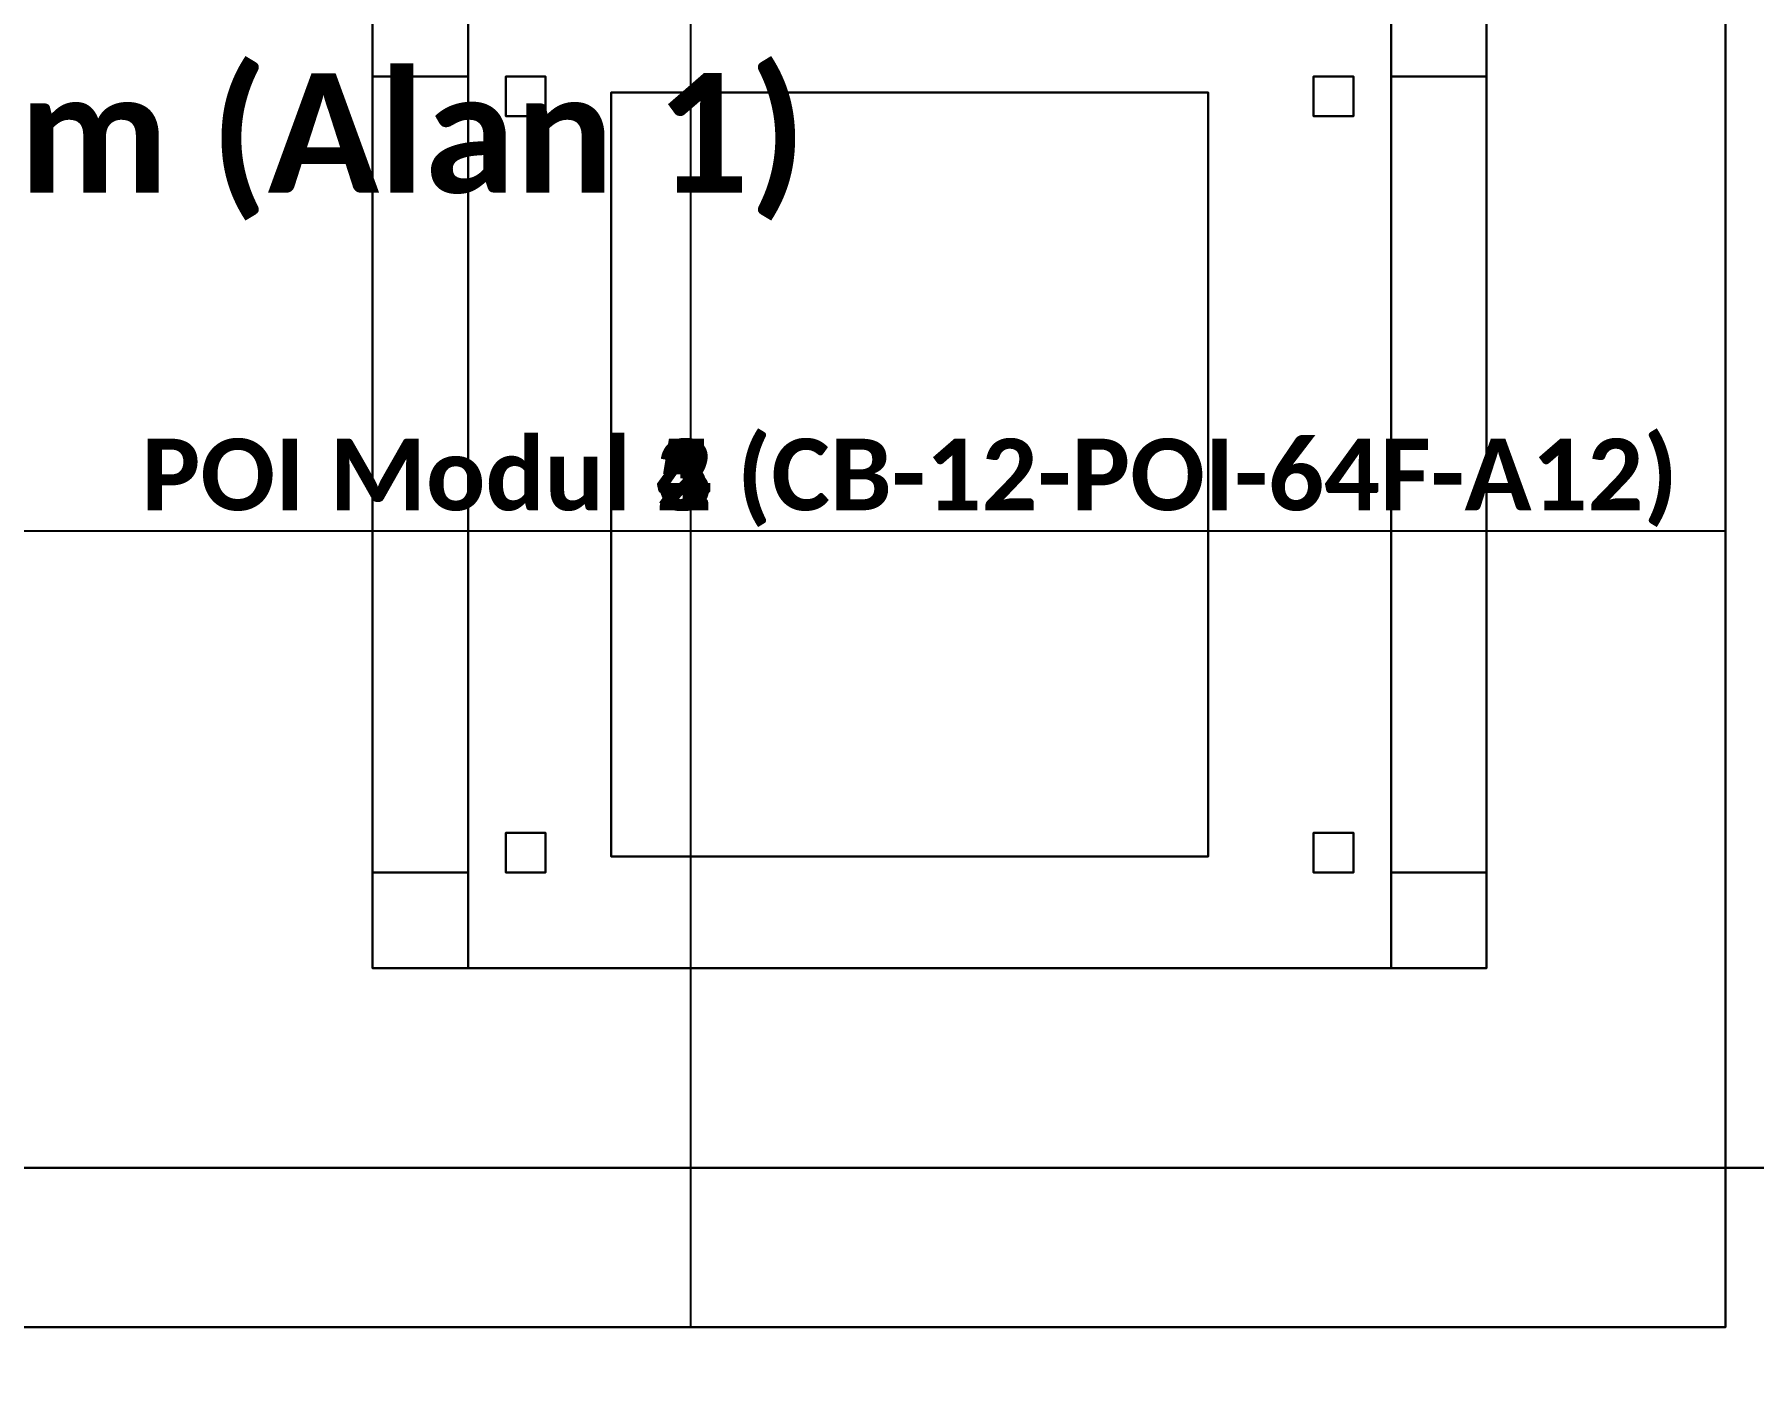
# Model space of a CAD drawing. Header units: millimetres. Extents: x -2250 to 1300, y -700 to 2100.
# Drawn here: x -475 to 605, y 572 to 1412 of the extents above; entities that cross this region are included whole.
import ezdxf
from ezdxf.enums import TextEntityAlignment as Align

# ---------------------------------------------------------------- set-up
doc = ezdxf.new("R2010")
doc.units = ezdxf.units.MM
for name, color, linetype in [('BLOK_OZEL_PLATFORM', 140, 'CONTINUOUS'), ('EKP_POI_MODULLERI', 40, 'CONTINUOUS'), ('EKP_POI_TASIYICI_SASE', 30, 'CONTINUOUS')]:
    doc.layers.add(name, color=color, linetype=linetype)
doc.styles.get("Standard").update_dxf_attribs({"font": 'calibrib.ttf'})

msp = doc.modelspace()

# ---------------------------------------------------------------- linework, layer by layer
at = {"layer": 'BLOK_OZEL_PLATFORM'}
for p, q in [((-62.5, 600, 1216), (-62.5, 2100, 1216)), ((587.5, 600, -688), (587.5, 2100, -688)), ((587.5, 600, 1216), (587.5, 2100, 1216)), ((-2012.5, 1100, 1216), (587.5, 1100, 1216)), ((1300, 700, -50), (-1300, 700, -50)), ((1300, 700), (-1300, 700)), ((-2012.5, 600, -688), (587.5, 600, -688)), ((-2012.5, 600, 1216), (587.5, 600, 1216)), ((587.5, 600, -688), (587.5, 600, 1216))]:
    msp.add_line(p, q, dxfattribs=at)
for points in [[(-2012.5, 600, -688), (587.5, 600, -688), (587.5, 2100, -688), (-2012.5, 2100, -688)], [(-2012.5, 600, 1216), (587.5, 600, 1216), (587.5, 2100, 1216), (-2012.5, 2100, 1216)], [(587.5, 600, -688), (587.5, 2100, -688), (587.5, 2100, 1216), (587.5, 600, 1216)], [(-1300, -700, -50), (1300, -700, -50), (1300, 700, -50), (-1300, 700, -50)], [(-1300, -700), (1300, -700), (1300, 700), (-1300, 700)], [(-1300, 700, -50), (1300, 700, -50), (1300, 700), (-1300, 700)], [(-2012.5, 600, -688), (587.5, 600, -688), (587.5, 600, 1216), (-2012.5, 600, 1216)]]:
    msp.add_3dface(points, dxfattribs=at)
at = {"layer": 'EKP_POI_MODULLERI'}
for p, q in [((262.5, 1375.5, 158.5), (-112.5, 1375.5, 158.5)), ((-112.5, 1375.5, 158.5), (-112.5, 895.5, 158.5)), ((262.5, 1375.5, 422.5), (-112.5, 1375.5, 422.5)), ((-112.5, 1375.5, 422.5), (-112.5, 895.5, 422.5)), ((-112.5, 1375.5, 158.5), (-112.5, 1375.5, 422.5)), ((262.5, 1375.5, 473.5), (-112.5, 1375.5, 473.5)), ((-112.5, 1375.5, 473.5), (-112.5, 895.5, 473.5)), ((262.5, 1375.5, 737.5), (-112.5, 1375.5, 737.5)), ((-112.5, 1375.5, 737.5), (-112.5, 895.5, 737.5)), ((-112.5, 1375.5, 473.5), (-112.5, 1375.5, 737.5)), ((262.5, 1375.5, 788.5), (-112.5, 1375.5, 788.5)), ((-112.5, 1375.5, 788.5), (-112.5, 895.5, 788.5)), ((262.5, 1375.5, 1052.5), (-112.5, 1375.5, 1052.5)), ((-112.5, 1375.5, 1052.5), (-112.5, 895.5, 1052.5)), ((-112.5, 1375.5, 788.5), (-112.5, 1375.5, 1052.5)), ((262.5, 1375.5, 1103.5), (-112.5, 1375.5, 1103.5)), ((-112.5, 1375.5, 1103.5), (-112.5, 895.5, 1103.5)), ((262.5, 1375.5, 1367.5), (-112.5, 1375.5, 1367.5)), ((-112.5, 1375.5, 1367.5), (-112.5, 895.5, 1367.5)), ((-112.5, 1375.5, 1103.5), (-112.5, 1375.5, 1367.5)), ((262.5, 1375.5, 1418.5), (-112.5, 1375.5, 1418.5)), ((-112.5, 1375.5, 1418.5), (-112.5, 895.5, 1418.5)), ((262.5, 1375.5, 1682.5), (-112.5, 1375.5, 1682.5)), ((-112.5, 1375.5, 1682.5), (-112.5, 895.5, 1682.5)), ((-112.5, 1375.5, 1418.5), (-112.5, 1375.5, 1682.5)), ((262.5, 895.5, 158.5), (262.5, 1375.5, 158.5)), ((262.5, 895.5, 422.5), (262.5, 1375.5, 422.5)), ((262.5, 1375.5, 158.5), (262.5, 1375.5, 422.5)), ((262.5, 895.5, 473.5), (262.5, 1375.5, 473.5)), ((262.5, 895.5, 737.5), (262.5, 1375.5, 737.5)), ((262.5, 1375.5, 473.5), (262.5, 1375.5, 737.5)), ((262.5, 895.5, 788.5), (262.5, 1375.5, 788.5)), ((262.5, 895.5, 1052.5), (262.5, 1375.5, 1052.5)), ((262.5, 1375.5, 788.5), (262.5, 1375.5, 1052.5)), ((262.5, 895.5, 1103.5), (262.5, 1375.5, 1103.5)), ((262.5, 895.5, 1367.5), (262.5, 1375.5, 1367.5)), ((262.5, 1375.5, 1103.5), (262.5, 1375.5, 1367.5)), ((262.5, 895.5, 1418.5), (262.5, 1375.5, 1418.5)), ((262.5, 895.5, 1682.5), (262.5, 1375.5, 1682.5)), ((262.5, 1375.5, 1418.5), (262.5, 1375.5, 1682.5)), ((-112.5, 895.5, 158.5), (262.5, 895.5, 158.5)), ((-112.5, 895.5, 422.5), (262.5, 895.5, 422.5)), ((-112.5, 895.5, 158.5), (-112.5, 895.5, 422.5)), ((-112.5, 895.5, 473.5), (262.5, 895.5, 473.5)), ((-112.5, 895.5, 737.5), (262.5, 895.5, 737.5)), ((-112.5, 895.5, 473.5), (-112.5, 895.5, 737.5)), ((-112.5, 895.5, 788.5), (262.5, 895.5, 788.5)), ((-112.5, 895.5, 1052.5), (262.5, 895.5, 1052.5)), ((-112.5, 895.5, 788.5), (-112.5, 895.5, 1052.5)), ((-112.5, 895.5, 1103.5), (262.5, 895.5, 1103.5)), ((-112.5, 895.5, 1367.5), (262.5, 895.5, 1367.5)), ((-112.5, 895.5, 1103.5), (-112.5, 895.5, 1367.5)), ((-112.5, 895.5, 1418.5), (262.5, 895.5, 1418.5)), ((-112.5, 895.5, 1682.5), (262.5, 895.5, 1682.5)), ((-112.5, 895.5, 1418.5), (-112.5, 895.5, 1682.5)), ((262.5, 895.5, 158.5), (262.5, 895.5, 422.5)), ((262.5, 895.5, 473.5), (262.5, 895.5, 737.5)), ((262.5, 895.5, 788.5), (262.5, 895.5, 1052.5)), ((262.5, 895.5, 1103.5), (262.5, 895.5, 1367.5)), ((262.5, 895.5, 1418.5), (262.5, 895.5, 1682.5))]:
    msp.add_line(p, q, dxfattribs=at)
for points in [[(-112.5, 895.5, 158.5), (262.5, 895.5, 158.5), (262.5, 1375.5, 158.5), (-112.5, 1375.5, 158.5)], [(-112.5, 895.5, 422.5), (262.5, 895.5, 422.5), (262.5, 1375.5, 422.5), (-112.5, 1375.5, 422.5)], [(-112.5, 1375.5, 158.5), (262.5, 1375.5, 158.5), (262.5, 1375.5, 422.5), (-112.5, 1375.5, 422.5)], [(-112.5, 895.5, 158.5), (-112.5, 1375.5, 158.5), (-112.5, 1375.5, 422.5), (-112.5, 895.5, 422.5)], [(-112.5, 895.5, 473.5), (262.5, 895.5, 473.5), (262.5, 1375.5, 473.5), (-112.5, 1375.5, 473.5)], [(-112.5, 895.5, 737.5), (262.5, 895.5, 737.5), (262.5, 1375.5, 737.5), (-112.5, 1375.5, 737.5)], [(-112.5, 1375.5, 473.5), (262.5, 1375.5, 473.5), (262.5, 1375.5, 737.5), (-112.5, 1375.5, 737.5)], [(-112.5, 895.5, 473.5), (-112.5, 1375.5, 473.5), (-112.5, 1375.5, 737.5), (-112.5, 895.5, 737.5)], [(-112.5, 895.5, 788.5), (262.5, 895.5, 788.5), (262.5, 1375.5, 788.5), (-112.5, 1375.5, 788.5)], [(-112.5, 895.5, 1052.5), (262.5, 895.5, 1052.5), (262.5, 1375.5, 1052.5), (-112.5, 1375.5, 1052.5)], [(-112.5, 1375.5, 788.5), (262.5, 1375.5, 788.5), (262.5, 1375.5, 1052.5), (-112.5, 1375.5, 1052.5)], [(-112.5, 895.5, 788.5), (-112.5, 1375.5, 788.5), (-112.5, 1375.5, 1052.5), (-112.5, 895.5, 1052.5)], [(-112.5, 895.5, 1103.5), (262.5, 895.5, 1103.5), (262.5, 1375.5, 1103.5), (-112.5, 1375.5, 1103.5)], [(-112.5, 895.5, 1367.5), (262.5, 895.5, 1367.5), (262.5, 1375.5, 1367.5), (-112.5, 1375.5, 1367.5)], [(-112.5, 1375.5, 1103.5), (262.5, 1375.5, 1103.5), (262.5, 1375.5, 1367.5), (-112.5, 1375.5, 1367.5)], [(-112.5, 895.5, 1103.5), (-112.5, 1375.5, 1103.5), (-112.5, 1375.5, 1367.5), (-112.5, 895.5, 1367.5)], [(-112.5, 895.5, 1418.5), (262.5, 895.5, 1418.5), (262.5, 1375.5, 1418.5), (-112.5, 1375.5, 1418.5)], [(-112.5, 895.5, 1682.5), (262.5, 895.5, 1682.5), (262.5, 1375.5, 1682.5), (-112.5, 1375.5, 1682.5)], [(-112.5, 1375.5, 1418.5), (262.5, 1375.5, 1418.5), (262.5, 1375.5, 1682.5), (-112.5, 1375.5, 1682.5)], [(-112.5, 895.5, 1418.5), (-112.5, 1375.5, 1418.5), (-112.5, 1375.5, 1682.5), (-112.5, 895.5, 1682.5)], [(262.5, 895.5, 158.5), (262.5, 1375.5, 158.5), (262.5, 1375.5, 422.5), (262.5, 895.5, 422.5)], [(262.5, 895.5, 473.5), (262.5, 1375.5, 473.5), (262.5, 1375.5, 737.5), (262.5, 895.5, 737.5)], [(262.5, 895.5, 788.5), (262.5, 1375.5, 788.5), (262.5, 1375.5, 1052.5), (262.5, 895.5, 1052.5)], [(262.5, 895.5, 1103.5), (262.5, 1375.5, 1103.5), (262.5, 1375.5, 1367.5), (262.5, 895.5, 1367.5)], [(262.5, 895.5, 1418.5), (262.5, 1375.5, 1418.5), (262.5, 1375.5, 1682.5), (262.5, 895.5, 1682.5)], [(-112.5, 895.5, 158.5), (262.5, 895.5, 158.5), (262.5, 895.5, 422.5), (-112.5, 895.5, 422.5)], [(-112.5, 895.5, 473.5), (262.5, 895.5, 473.5), (262.5, 895.5, 737.5), (-112.5, 895.5, 737.5)], [(-112.5, 895.5, 788.5), (262.5, 895.5, 788.5), (262.5, 895.5, 1052.5), (-112.5, 895.5, 1052.5)], [(-112.5, 895.5, 1103.5), (262.5, 895.5, 1103.5), (262.5, 895.5, 1367.5), (-112.5, 895.5, 1367.5)], [(-112.5, 895.5, 1418.5), (262.5, 895.5, 1418.5), (262.5, 895.5, 1682.5), (-112.5, 895.5, 1682.5)]]:
    msp.add_3dface(points, dxfattribs=at)
at = {"layer": 'EKP_POI_TASIYICI_SASE'}
for p, q in [((-262.5, 1445.5, 0), (-262.5, 825.5, 0)), ((-262.5, 1445.5, 100), (-262.5, 825.5, 100)), ((-262.5, 1445.5, 100), (-262.5, 1385.5, 100)), ((-262.5, 1445.5, 1720), (-262.5, 1385.5, 1720)), ((-262.5, 1445.5, 1720), (-262.5, 825.5, 1720)), ((-262.5, 1445.5, 1780), (-262.5, 825.5, 1780)), ((-202.5, 1385.5, 100), (-202.5, 1445.5, 100)), ((-202.5, 1385.5, 1720), (-202.5, 1445.5, 1720)), ((377.5, 1445.5, 100), (377.5, 1385.5, 100)), ((377.5, 1445.5, 1720), (377.5, 1385.5, 1720)), ((437.5, 825.5, 0), (437.5, 1445.5, 0)), ((437.5, 825.5, 100), (437.5, 1445.5, 100)), ((437.5, 1385.5, 100), (437.5, 1445.5, 100)), ((437.5, 1385.5, 1720), (437.5, 1445.5, 1720)), ((437.5, 825.5, 1720), (437.5, 1445.5, 1720)), ((437.5, 825.5, 1780), (437.5, 1445.5, 1780)), ((-262.5, 1385.5, 100), (-202.5, 1385.5, 100)), ((-262.5, 1385.5, 1720), (-202.5, 1385.5, 1720)), ((-262.5, 1385.5, 100), (-262.5, 1385.5, 1720)), ((-202.5, 1385.5, 140), (-262.5, 1385.5, 140)), ((-262.5, 1385.5, 140), (-262.5, 885.5, 140)), ((-202.5, 1385.5, 180), (-262.5, 1385.5, 180)), ((-262.5, 1385.5, 180), (-262.5, 885.5, 180)), ((-262.5, 1385.5, 140), (-262.5, 1385.5, 180)), ((-202.5, 1385.5, 890), (-262.5, 1385.5, 890)), ((-262.5, 1385.5, 890), (-262.5, 885.5, 890)), ((-202.5, 1385.5, 930), (-262.5, 1385.5, 930)), ((-262.5, 1385.5, 930), (-262.5, 885.5, 930)), ((-262.5, 1385.5, 890), (-262.5, 1385.5, 930)), ((-202.5, 1385.5, 1660), (-262.5, 1385.5, 1660)), ((-262.5, 1385.5, 1660), (-262.5, 885.5, 1660)), ((-202.5, 1385.5, 1700), (-262.5, 1385.5, 1700)), ((-262.5, 1385.5, 1700), (-262.5, 885.5, 1700)), ((-262.5, 1385.5, 1660), (-262.5, 1385.5, 1700)), ((-202.5, 1385.5, 100), (-202.5, 1385.5, 1720)), ((-202.5, 885.5, 140), (-202.5, 1385.5, 140)), ((-202.5, 885.5, 180), (-202.5, 1385.5, 180)), ((-202.5, 1385.5, 140), (-202.5, 1385.5, 180)), ((-202.5, 885.5, 890), (-202.5, 1385.5, 890)), ((-202.5, 885.5, 930), (-202.5, 1385.5, 930)), ((-202.5, 1385.5, 890), (-202.5, 1385.5, 930)), ((-202.5, 885.5, 1660), (-202.5, 1385.5, 1660)), ((-202.5, 885.5, 1700), (-202.5, 1385.5, 1700)), ((-202.5, 1385.5, 1660), (-202.5, 1385.5, 1700)), ((-153.8, 1385.5, 100), (-178.8, 1385.5, 100)), ((-178.8, 1385.5, 100), (-178.8, 1360.5, 100)), ((-153.8, 1385.5, 1720), (-178.8, 1385.5, 1720)), ((-178.8, 1385.5, 1720), (-178.8, 1360.5, 1720)), ((-178.8, 1385.5, 100), (-178.8, 1385.5, 1720)), ((-153.8, 1360.5, 100), (-153.8, 1385.5, 100)), ((-153.8, 1360.5, 1720), (-153.8, 1385.5, 1720)), ((-153.8, 1385.5, 100), (-153.8, 1385.5, 1720)), ((353.8, 1385.5, 100), (328.8, 1385.5, 100)), ((328.8, 1385.5, 100), (328.8, 1360.5, 100)), ((353.8, 1385.5, 1720), (328.8, 1385.5, 1720)), ((328.8, 1385.5, 1720), (328.8, 1360.5, 1720)), ((328.8, 1385.5, 100), (328.8, 1385.5, 1720)), ((353.8, 1360.5, 100), (353.8, 1385.5, 100)), ((353.8, 1360.5, 1720), (353.8, 1385.5, 1720)), ((353.8, 1385.5, 100), (353.8, 1385.5, 1720)), ((377.5, 1385.5, 100), (437.5, 1385.5, 100)), ((377.5, 1385.5, 1720), (437.5, 1385.5, 1720)), ((377.5, 1385.5, 100), (377.5, 1385.5, 1720)), ((437.5, 1385.5, 140), (377.5, 1385.5, 140)), ((377.5, 1385.5, 140), (377.5, 885.5, 140)), ((437.5, 1385.5, 180), (377.5, 1385.5, 180)), ((377.5, 1385.5, 180), (377.5, 885.5, 180)), ((377.5, 1385.5, 140), (377.5, 1385.5, 180)), ((437.5, 1385.5, 890), (377.5, 1385.5, 890)), ((377.5, 1385.5, 890), (377.5, 885.5, 890)), ((437.5, 1385.5, 930), (377.5, 1385.5, 930)), ((377.5, 1385.5, 930), (377.5, 885.5, 930)), ((377.5, 1385.5, 890), (377.5, 1385.5, 930)), ((437.5, 1385.5, 1660), (377.5, 1385.5, 1660)), ((377.5, 1385.5, 1660), (377.5, 885.5, 1660)), ((437.5, 1385.5, 1700), (377.5, 1385.5, 1700)), ((377.5, 1385.5, 1700), (377.5, 885.5, 1700)), ((377.5, 1385.5, 1660), (377.5, 1385.5, 1700)), ((437.5, 1385.5, 100), (437.5, 1385.5, 1720)), ((437.5, 885.5, 140), (437.5, 1385.5, 140)), ((437.5, 885.5, 180), (437.5, 1385.5, 180)), ((437.5, 1385.5, 140), (437.5, 1385.5, 180)), ((437.5, 885.5, 890), (437.5, 1385.5, 890)), ((437.5, 885.5, 930), (437.5, 1385.5, 930)), ((437.5, 1385.5, 890), (437.5, 1385.5, 930)), ((437.5, 885.5, 1660), (437.5, 1385.5, 1660)), ((437.5, 885.5, 1700), (437.5, 1385.5, 1700)), ((437.5, 1385.5, 1660), (437.5, 1385.5, 1700)), ((-178.8, 1360.5, 100), (-153.8, 1360.5, 100)), ((-178.8, 1360.5, 1720), (-153.8, 1360.5, 1720)), ((-178.8, 1360.5, 100), (-178.8, 1360.5, 1720)), ((-153.8, 1360.5, 100), (-153.8, 1360.5, 1720)), ((328.8, 1360.5, 100), (353.8, 1360.5, 100)), ((328.8, 1360.5, 1720), (353.8, 1360.5, 1720)), ((328.8, 1360.5, 100), (328.8, 1360.5, 1720)), ((353.8, 1360.5, 100), (353.8, 1360.5, 1720)), ((-153.8, 910.5, 100), (-178.8, 910.5, 100)), ((-178.8, 910.5, 100), (-178.8, 885.5, 100)), ((-153.8, 910.5, 1720), (-178.8, 910.5, 1720)), ((-178.8, 910.5, 1720), (-178.8, 885.5, 1720)), ((-178.8, 910.5, 100), (-178.8, 910.5, 1720)), ((-153.8, 885.5, 100), (-153.8, 910.5, 100)), ((-153.8, 885.5, 1720), (-153.8, 910.5, 1720)), ((-153.8, 910.5, 100), (-153.8, 910.5, 1720)), ((353.8, 910.5, 100), (328.8, 910.5, 100)), ((328.8, 910.5, 100), (328.8, 885.5, 100)), ((353.8, 910.5, 1720), (328.8, 910.5, 1720)), ((328.8, 910.5, 1720), (328.8, 885.5, 1720)), ((328.8, 910.5, 100), (328.8, 910.5, 1720)), ((353.8, 885.5, 100), (353.8, 910.5, 100)), ((353.8, 885.5, 1720), (353.8, 910.5, 1720)), ((353.8, 910.5, 100), (353.8, 910.5, 1720)), ((-202.5, 885.5, 100), (-262.5, 885.5, 100)), ((-262.5, 885.5, 100), (-262.5, 825.5, 100)), ((-202.5, 885.5, 1720), (-262.5, 885.5, 1720)), ((-262.5, 885.5, 1720), (-262.5, 825.5, 1720)), ((-262.5, 885.5, 100), (-262.5, 885.5, 1720)), ((-262.5, 885.5, 140), (-202.5, 885.5, 140)), ((-262.5, 885.5, 180), (-202.5, 885.5, 180)), ((-262.5, 885.5, 140), (-262.5, 885.5, 180)), ((-262.5, 885.5, 890), (-202.5, 885.5, 890)), ((-262.5, 885.5, 930), (-202.5, 885.5, 930)), ((-262.5, 885.5, 890), (-262.5, 885.5, 930)), ((-262.5, 885.5, 1660), (-202.5, 885.5, 1660)), ((-262.5, 885.5, 1700), (-202.5, 885.5, 1700)), ((-262.5, 885.5, 1660), (-262.5, 885.5, 1700)), ((-202.5, 825.5, 100), (-202.5, 885.5, 100)), ((-202.5, 825.5, 1720), (-202.5, 885.5, 1720)), ((-202.5, 885.5, 100), (-202.5, 885.5, 1720)), ((-202.5, 885.5, 140), (-202.5, 885.5, 180)), ((-202.5, 885.5, 890), (-202.5, 885.5, 930)), ((-202.5, 885.5, 1660), (-202.5, 885.5, 1700)), ((-178.8, 885.5, 100), (-153.8, 885.5, 100)), ((-178.8, 885.5, 1720), (-153.8, 885.5, 1720)), ((-178.8, 885.5, 100), (-178.8, 885.5, 1720)), ((-153.8, 885.5, 100), (-153.8, 885.5, 1720)), ((328.8, 885.5, 100), (353.8, 885.5, 100)), ((328.8, 885.5, 1720), (353.8, 885.5, 1720)), ((328.8, 885.5, 100), (328.8, 885.5, 1720)), ((353.8, 885.5, 100), (353.8, 885.5, 1720)), ((437.5, 885.5, 100), (377.5, 885.5, 100)), ((377.5, 885.5, 100), (377.5, 825.5, 100)), ((437.5, 885.5, 1720), (377.5, 885.5, 1720)), ((377.5, 885.5, 1720), (377.5, 825.5, 1720)), ((377.5, 885.5, 100), (377.5, 885.5, 1720)), ((377.5, 885.5, 140), (437.5, 885.5, 140)), ((377.5, 885.5, 180), (437.5, 885.5, 180)), ((377.5, 885.5, 140), (377.5, 885.5, 180)), ((377.5, 885.5, 890), (437.5, 885.5, 890)), ((377.5, 885.5, 930), (437.5, 885.5, 930)), ((377.5, 885.5, 890), (377.5, 885.5, 930)), ((377.5, 885.5, 1660), (437.5, 885.5, 1660)), ((377.5, 885.5, 1700), (437.5, 885.5, 1700)), ((377.5, 885.5, 1660), (377.5, 885.5, 1700)), ((437.5, 825.5, 100), (437.5, 885.5, 100)), ((437.5, 825.5, 1720), (437.5, 885.5, 1720)), ((437.5, 885.5, 100), (437.5, 885.5, 1720)), ((437.5, 885.5, 140), (437.5, 885.5, 180)), ((437.5, 885.5, 890), (437.5, 885.5, 930)), ((437.5, 885.5, 1660), (437.5, 885.5, 1700)), ((-262.5, 825.5, 0), (437.5, 825.5, 0)), ((-262.5, 825.5, 100), (437.5, 825.5, 100)), ((-262.5, 825.5, 0), (-262.5, 825.5, 100)), ((-262.5, 825.5, 100), (-202.5, 825.5, 100)), ((-262.5, 825.5, 1720), (-202.5, 825.5, 1720)), ((-262.5, 825.5, 100), (-262.5, 825.5, 1720)), ((-262.5, 825.5, 1720), (437.5, 825.5, 1720)), ((-262.5, 825.5, 1780), (437.5, 825.5, 1780)), ((-262.5, 825.5, 1720), (-262.5, 825.5, 1780)), ((-202.5, 825.5, 100), (-202.5, 825.5, 1720)), ((377.5, 825.5, 100), (437.5, 825.5, 100)), ((377.5, 825.5, 1720), (437.5, 825.5, 1720)), ((377.5, 825.5, 100), (377.5, 825.5, 1720)), ((437.5, 825.5, 0), (437.5, 825.5, 100)), ((437.5, 825.5, 100), (437.5, 825.5, 1720)), ((437.5, 825.5, 1720), (437.5, 825.5, 1780))]:
    msp.add_line(p, q, dxfattribs=at)
for points in [[(-262.5, 825.5, 0), (437.5, 825.5, 0), (437.5, 1445.5, 0), (-262.5, 1445.5, 0)], [(-262.5, 825.5, 100), (437.5, 825.5, 100), (437.5, 1445.5, 100), (-262.5, 1445.5, 100)], [(-262.5, 825.5, 0), (-262.5, 1445.5, 0), (-262.5, 1445.5, 100), (-262.5, 825.5, 100)], [(-262.5, 1385.5, 100), (-202.5, 1385.5, 100), (-202.5, 1445.5, 100), (-262.5, 1445.5, 100)], [(-262.5, 1385.5, 1720), (-202.5, 1385.5, 1720), (-202.5, 1445.5, 1720), (-262.5, 1445.5, 1720)], [(-262.5, 1385.5, 100), (-262.5, 1445.5, 100), (-262.5, 1445.5, 1720), (-262.5, 1385.5, 1720)], [(-262.5, 825.5, 1720), (437.5, 825.5, 1720), (437.5, 1445.5, 1720), (-262.5, 1445.5, 1720)], [(-262.5, 825.5, 1780), (437.5, 825.5, 1780), (437.5, 1445.5, 1780), (-262.5, 1445.5, 1780)], [(-262.5, 825.5, 1720), (-262.5, 1445.5, 1720), (-262.5, 1445.5, 1780), (-262.5, 825.5, 1780)], [(-202.5, 1385.5, 100), (-202.5, 1445.5, 100), (-202.5, 1445.5, 1720), (-202.5, 1385.5, 1720)], [(377.5, 1385.5, 100), (437.5, 1385.5, 100), (437.5, 1445.5, 100), (377.5, 1445.5, 100)], [(377.5, 1385.5, 1720), (437.5, 1385.5, 1720), (437.5, 1445.5, 1720), (377.5, 1445.5, 1720)], [(377.5, 1385.5, 100), (377.5, 1445.5, 100), (377.5, 1445.5, 1720), (377.5, 1385.5, 1720)], [(437.5, 825.5, 0), (437.5, 1445.5, 0), (437.5, 1445.5, 100), (437.5, 825.5, 100)], [(437.5, 1385.5, 100), (437.5, 1445.5, 100), (437.5, 1445.5, 1720), (437.5, 1385.5, 1720)], [(437.5, 825.5, 1720), (437.5, 1445.5, 1720), (437.5, 1445.5, 1780), (437.5, 825.5, 1780)], [(-262.5, 1385.5, 100), (-202.5, 1385.5, 100), (-202.5, 1385.5, 1720), (-262.5, 1385.5, 1720)], [(-262.5, 885.5, 140), (-202.5, 885.5, 140), (-202.5, 1385.5, 140), (-262.5, 1385.5, 140)], [(-262.5, 885.5, 180), (-202.5, 885.5, 180), (-202.5, 1385.5, 180), (-262.5, 1385.5, 180)], [(-262.5, 1385.5, 140), (-202.5, 1385.5, 140), (-202.5, 1385.5, 180), (-262.5, 1385.5, 180)], [(-262.5, 885.5, 140), (-262.5, 1385.5, 140), (-262.5, 1385.5, 180), (-262.5, 885.5, 180)], [(-262.5, 885.5, 890), (-202.5, 885.5, 890), (-202.5, 1385.5, 890), (-262.5, 1385.5, 890)], [(-262.5, 885.5, 930), (-202.5, 885.5, 930), (-202.5, 1385.5, 930), (-262.5, 1385.5, 930)], [(-262.5, 1385.5, 890), (-202.5, 1385.5, 890), (-202.5, 1385.5, 930), (-262.5, 1385.5, 930)], [(-262.5, 885.5, 890), (-262.5, 1385.5, 890), (-262.5, 1385.5, 930), (-262.5, 885.5, 930)], [(-262.5, 885.5, 1660), (-202.5, 885.5, 1660), (-202.5, 1385.5, 1660), (-262.5, 1385.5, 1660)], [(-262.5, 885.5, 1700), (-202.5, 885.5, 1700), (-202.5, 1385.5, 1700), (-262.5, 1385.5, 1700)], [(-262.5, 1385.5, 1660), (-202.5, 1385.5, 1660), (-202.5, 1385.5, 1700), (-262.5, 1385.5, 1700)], [(-262.5, 885.5, 1660), (-262.5, 1385.5, 1660), (-262.5, 1385.5, 1700), (-262.5, 885.5, 1700)], [(-202.5, 885.5, 140), (-202.5, 1385.5, 140), (-202.5, 1385.5, 180), (-202.5, 885.5, 180)], [(-202.5, 885.5, 890), (-202.5, 1385.5, 890), (-202.5, 1385.5, 930), (-202.5, 885.5, 930)], [(-202.5, 885.5, 1660), (-202.5, 1385.5, 1660), (-202.5, 1385.5, 1700), (-202.5, 885.5, 1700)], [(-178.8, 1360.5, 100), (-153.8, 1360.5, 100), (-153.8, 1385.5, 100), (-178.8, 1385.5, 100)], [(-178.8, 1360.5, 1720), (-153.8, 1360.5, 1720), (-153.8, 1385.5, 1720), (-178.8, 1385.5, 1720)], [(-178.8, 1385.5, 100), (-153.8, 1385.5, 100), (-153.8, 1385.5, 1720), (-178.8, 1385.5, 1720)], [(-178.8, 1360.5, 100), (-178.8, 1385.5, 100), (-178.8, 1385.5, 1720), (-178.8, 1360.5, 1720)], [(-153.8, 1360.5, 100), (-153.8, 1385.5, 100), (-153.8, 1385.5, 1720), (-153.8, 1360.5, 1720)], [(328.8, 1360.5, 100), (353.8, 1360.5, 100), (353.8, 1385.5, 100), (328.8, 1385.5, 100)], [(328.8, 1360.5, 1720), (353.8, 1360.5, 1720), (353.8, 1385.5, 1720), (328.8, 1385.5, 1720)], [(328.8, 1385.5, 100), (353.8, 1385.5, 100), (353.8, 1385.5, 1720), (328.8, 1385.5, 1720)], [(328.8, 1360.5, 100), (328.8, 1385.5, 100), (328.8, 1385.5, 1720), (328.8, 1360.5, 1720)], [(353.8, 1360.5, 100), (353.8, 1385.5, 100), (353.8, 1385.5, 1720), (353.8, 1360.5, 1720)], [(377.5, 1385.5, 100), (437.5, 1385.5, 100), (437.5, 1385.5, 1720), (377.5, 1385.5, 1720)], [(377.5, 885.5, 140), (437.5, 885.5, 140), (437.5, 1385.5, 140), (377.5, 1385.5, 140)], [(377.5, 885.5, 180), (437.5, 885.5, 180), (437.5, 1385.5, 180), (377.5, 1385.5, 180)], [(377.5, 1385.5, 140), (437.5, 1385.5, 140), (437.5, 1385.5, 180), (377.5, 1385.5, 180)], [(377.5, 885.5, 140), (377.5, 1385.5, 140), (377.5, 1385.5, 180), (377.5, 885.5, 180)], [(377.5, 885.5, 890), (437.5, 885.5, 890), (437.5, 1385.5, 890), (377.5, 1385.5, 890)], [(377.5, 885.5, 930), (437.5, 885.5, 930), (437.5, 1385.5, 930), (377.5, 1385.5, 930)], [(377.5, 1385.5, 890), (437.5, 1385.5, 890), (437.5, 1385.5, 930), (377.5, 1385.5, 930)], [(377.5, 885.5, 890), (377.5, 1385.5, 890), (377.5, 1385.5, 930), (377.5, 885.5, 930)], [(377.5, 885.5, 1660), (437.5, 885.5, 1660), (437.5, 1385.5, 1660), (377.5, 1385.5, 1660)], [(377.5, 885.5, 1700), (437.5, 885.5, 1700), (437.5, 1385.5, 1700), (377.5, 1385.5, 1700)], [(377.5, 1385.5, 1660), (437.5, 1385.5, 1660), (437.5, 1385.5, 1700), (377.5, 1385.5, 1700)], [(377.5, 885.5, 1660), (377.5, 1385.5, 1660), (377.5, 1385.5, 1700), (377.5, 885.5, 1700)], [(437.5, 885.5, 140), (437.5, 1385.5, 140), (437.5, 1385.5, 180), (437.5, 885.5, 180)], [(437.5, 885.5, 890), (437.5, 1385.5, 890), (437.5, 1385.5, 930), (437.5, 885.5, 930)], [(437.5, 885.5, 1660), (437.5, 1385.5, 1660), (437.5, 1385.5, 1700), (437.5, 885.5, 1700)], [(-178.8, 1360.5, 100), (-153.8, 1360.5, 100), (-153.8, 1360.5, 1720), (-178.8, 1360.5, 1720)], [(328.8, 1360.5, 100), (353.8, 1360.5, 100), (353.8, 1360.5, 1720), (328.8, 1360.5, 1720)], [(-178.8, 885.5, 100), (-153.8, 885.5, 100), (-153.8, 910.5, 100), (-178.8, 910.5, 100)], [(-178.8, 885.5, 1720), (-153.8, 885.5, 1720), (-153.8, 910.5, 1720), (-178.8, 910.5, 1720)], [(-178.8, 910.5, 100), (-153.8, 910.5, 100), (-153.8, 910.5, 1720), (-178.8, 910.5, 1720)], [(-178.8, 885.5, 100), (-178.8, 910.5, 100), (-178.8, 910.5, 1720), (-178.8, 885.5, 1720)], [(-153.8, 885.5, 100), (-153.8, 910.5, 100), (-153.8, 910.5, 1720), (-153.8, 885.5, 1720)], [(328.8, 885.5, 100), (353.8, 885.5, 100), (353.8, 910.5, 100), (328.8, 910.5, 100)], [(328.8, 885.5, 1720), (353.8, 885.5, 1720), (353.8, 910.5, 1720), (328.8, 910.5, 1720)], [(328.8, 910.5, 100), (353.8, 910.5, 100), (353.8, 910.5, 1720), (328.8, 910.5, 1720)], [(328.8, 885.5, 100), (328.8, 910.5, 100), (328.8, 910.5, 1720), (328.8, 885.5, 1720)], [(353.8, 885.5, 100), (353.8, 910.5, 100), (353.8, 910.5, 1720), (353.8, 885.5, 1720)], [(-262.5, 825.5, 100), (-202.5, 825.5, 100), (-202.5, 885.5, 100), (-262.5, 885.5, 100)], [(-262.5, 825.5, 1720), (-202.5, 825.5, 1720), (-202.5, 885.5, 1720), (-262.5, 885.5, 1720)], [(-262.5, 885.5, 100), (-202.5, 885.5, 100), (-202.5, 885.5, 1720), (-262.5, 885.5, 1720)], [(-262.5, 825.5, 100), (-262.5, 885.5, 100), (-262.5, 885.5, 1720), (-262.5, 825.5, 1720)], [(-262.5, 885.5, 140), (-202.5, 885.5, 140), (-202.5, 885.5, 180), (-262.5, 885.5, 180)], [(-262.5, 885.5, 890), (-202.5, 885.5, 890), (-202.5, 885.5, 930), (-262.5, 885.5, 930)], [(-262.5, 885.5, 1660), (-202.5, 885.5, 1660), (-202.5, 885.5, 1700), (-262.5, 885.5, 1700)], [(-202.5, 825.5, 100), (-202.5, 885.5, 100), (-202.5, 885.5, 1720), (-202.5, 825.5, 1720)], [(-178.8, 885.5, 100), (-153.8, 885.5, 100), (-153.8, 885.5, 1720), (-178.8, 885.5, 1720)], [(328.8, 885.5, 100), (353.8, 885.5, 100), (353.8, 885.5, 1720), (328.8, 885.5, 1720)], [(377.5, 825.5, 100), (437.5, 825.5, 100), (437.5, 885.5, 100), (377.5, 885.5, 100)], [(377.5, 825.5, 1720), (437.5, 825.5, 1720), (437.5, 885.5, 1720), (377.5, 885.5, 1720)], [(377.5, 885.5, 100), (437.5, 885.5, 100), (437.5, 885.5, 1720), (377.5, 885.5, 1720)], [(377.5, 825.5, 100), (377.5, 885.5, 100), (377.5, 885.5, 1720), (377.5, 825.5, 1720)], [(377.5, 885.5, 140), (437.5, 885.5, 140), (437.5, 885.5, 180), (377.5, 885.5, 180)], [(377.5, 885.5, 890), (437.5, 885.5, 890), (437.5, 885.5, 930), (377.5, 885.5, 930)], [(377.5, 885.5, 1660), (437.5, 885.5, 1660), (437.5, 885.5, 1700), (377.5, 885.5, 1700)], [(437.5, 825.5, 100), (437.5, 885.5, 100), (437.5, 885.5, 1720), (437.5, 825.5, 1720)], [(-262.5, 825.5, 0), (437.5, 825.5, 0), (437.5, 825.5, 100), (-262.5, 825.5, 100)], [(-262.5, 825.5, 100), (-202.5, 825.5, 100), (-202.5, 825.5, 1720), (-262.5, 825.5, 1720)], [(-262.5, 825.5, 1720), (437.5, 825.5, 1720), (437.5, 825.5, 1780), (-262.5, 825.5, 1780)], [(377.5, 825.5, 100), (437.5, 825.5, 100), (437.5, 825.5, 1720), (377.5, 825.5, 1720)]]:
    msp.add_3dface(points, dxfattribs=at)

# ---------------------------------------------------------------- texts
at = {"layer": 'BLOK_OZEL_PLATFORM'}
msp.add_text('RRU Saha Blok 140cm (Alan 1)', height=75, dxfattribs=at).set_placement((-712.5, 1350), align=Align.MIDDLE_CENTER)
at = {"layer": 'EKP_POI_MODULLERI'}
for s in ['POI Modul 1 (CB-12-POI-64F-A12)', 'POI Modul 2 (CB-12-POI-64F-A12)', 'POI Modul 3 (CB-12-POI-64F-A12)', 'POI Modul 4 (CB-12-POI-64F-A12)', 'POI Modul 5 (CB-12-POI-64F-A12)']:
    msp.add_text(s, height=45, dxfattribs=at).set_placement((75, 1135.5), align=Align.MIDDLE_CENTER)

doc.saveas('drawing.dxf')
